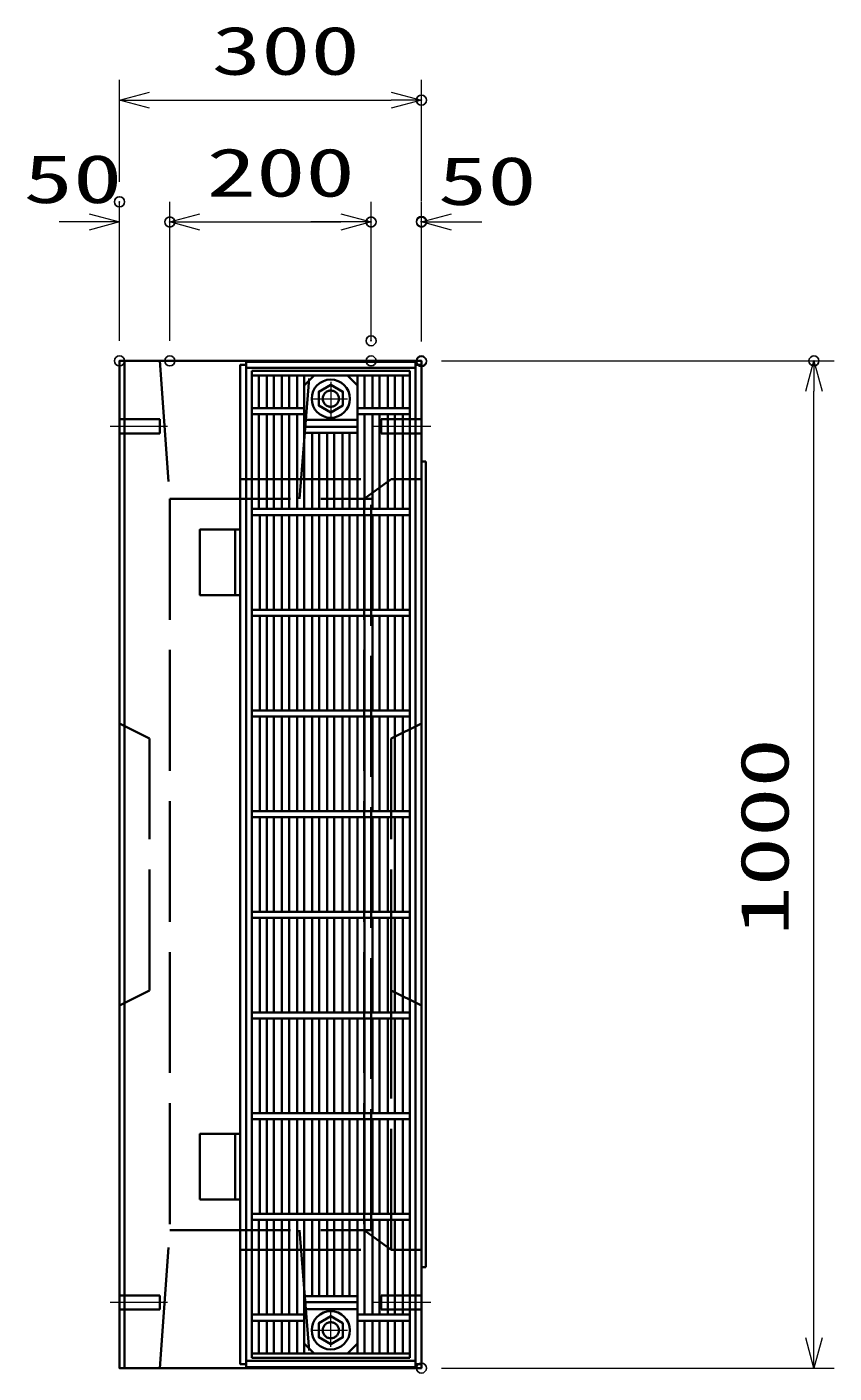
# Model space of a CAD drawing. Units: millimetres on the paper. Extents: x 0 to 841, y 0 to 594.
# Drawn here: x 447.7 to 487.8, y 316.7 to 383.5 of the extents above; entities that cross this region are included whole.
import ezdxf
from ezdxf.enums import TextEntityAlignment as Align

# ---------------------------------------------------------------- set-up
doc = ezdxf.new("R2010")
doc.units = ezdxf.units.MM
doc.header["$PDMODE"] = 32
doc.header["$PDSIZE"] = 0.5
doc.linetypes.add('DASHED', pattern=[7.5, 6, -1.5])
doc.linetypes.add('USER1', pattern=[50.8, 31.75, -6.35, 6.35, -6.35])
for name, color, linetype, lineweight in [('D-BMK（構造物基準線）', 2, 'USER1', 18), ('D-STR-DIM（寸法）', 7, 'Continuous', 13), ('D-STR（構造物）', 1, 'Continuous', 35)]:
    doc.layers.add(name, color=color, linetype=linetype, lineweight=lineweight)
doc.layers.add('Defpoints_8', color=151, linetype='Continuous')
doc.styles.add('ＭＳ ゴシック', font='')
doc.styles.get('ＭＳ ゴシック').set_extended_font_data('MS Gothic')

# ---------------------------------------------------------------- blocks, each defined once
blk = doc.blocks.new('_Open30')
at = {"color": 7, "linetype": 'Continuous', "lineweight": 13}
for p, q in [((-1, 0.2679), (0, 0)), ((0, 0), (-1, -0.2679)), ((0, 0), (-1, 0))]:
    blk.add_line(p, q, dxfattribs=at)

msp = doc.modelspace()

# ---------------------------------------------------------------- linework, layer by layer
at = {"layer": 'D-BMK（構造物基準線）'}
for p, q in [((462.806, 365.916), (462.806, 364.169)), ((461.857, 365.087), (463.631, 365.087)), ((454.693, 363.712), (451.844, 363.712)), ((467.768, 363.712), (464.918, 363.712)), ((454.693, 320.212), (451.844, 320.212)), ((467.768, 320.212), (464.918, 320.212)), ((462.806, 318.008), (462.806, 319.754)), ((461.857, 318.837), (463.631, 318.837))]:
    msp.add_line(p, q, dxfattribs=at)
at = {"layer": 'D-STR-DIM（寸法）'}
for p, q in [((452.306, 375.859), (452.306, 380.909)), ((467.306, 374.889), (467.306, 380.909)), ((453.806, 379.909), (465.806, 379.909)), ((452.306, 367.962), (452.306, 374.859)), ((454.806, 367.962), (454.806, 374.859)), ((454.806, 367.962), (454.806, 374.859)), ((464.806, 368.962), (464.806, 374.859)), ((464.806, 367.962), (464.806, 374.859)), ((467.306, 367.932), (467.306, 374.859)), ((450.806, 373.859), (449.306, 373.859)), ((456.306, 373.859), (457.806, 373.859)), ((456.306, 373.859), (463.306, 373.859)), ((463.306, 373.859), (461.806, 373.859)), ((468.806, 373.859), (470.306, 373.859)), ((468.306, 366.962), (487.81, 366.962)), ((486.81, 318.462), (486.81, 365.462)), ((468.306, 316.962), (487.81, 316.962))]:
    msp.add_line(p, q, dxfattribs=at)
at = {"layer": 'D-STR（構造物）'}
for p, q in [((452.556, 316.962), (452.556, 366.962)), ((458.606, 366.912), (458.606, 317.012)), ((467.006, 366.912), (458.606, 366.912)), ((467.006, 317.012), (467.006, 366.912)), ((458.606, 366.612), (467.006, 366.612)), ((458.881, 317.462), (458.881, 366.462)), ((458.881, 366.462), (466.731, 366.462)), ((458.881, 366.237), (466.731, 366.237)), ((459.231, 364.612), (459.231, 366.237)), ((459.631, 366.237), (459.631, 364.612)), ((459.981, 364.612), (459.981, 366.237)), ((460.381, 364.612), (460.381, 366.237)), ((460.731, 366.237), (460.731, 364.612)), ((461.131, 366.237), (461.131, 364.612)), ((461.981, 366.237), (461.481, 365.737)), ((461.481, 359.612), (461.481, 366.237)), ((464.131, 365.737), (463.631, 366.237)), ((464.131, 366.237), (464.131, 359.612)), ((464.481, 364.612), (464.481, 366.237)), ((464.881, 366.237), (464.881, 364.612)), ((465.231, 364.612), (465.231, 366.237)), ((465.631, 364.612), (465.631, 366.237)), ((465.981, 366.237), (465.981, 364.612)), ((466.381, 366.237), (466.381, 364.612)), ((466.731, 343.237), (466.731, 366.462)), ((467.306, 366.762), (467.006, 366.762)), ((458.881, 364.612), (461.481, 364.612)), ((461.481, 364.312), (458.881, 364.312)), ((459.231, 359.612), (459.231, 364.312)), ((459.631, 364.312), (459.631, 359.612)), ((459.981, 359.612), (459.981, 364.312)), ((460.381, 359.612), (460.381, 364.312)), ((460.731, 364.312), (460.731, 359.612)), ((461.131, 364.312), (461.131, 359.612)), ((466.731, 364.612), (464.131, 364.612)), ((464.131, 364.312), (466.731, 364.312)), ((464.481, 359.612), (464.481, 364.312)), ((464.881, 364.312), (464.881, 359.612)), ((465.231, 359.612), (465.231, 364.312)), ((465.631, 359.612), (465.631, 364.312)), ((465.981, 364.312), (465.981, 359.612)), ((466.381, 364.312), (466.381, 359.612)), ((461.481, 364.037), (464.131, 364.037)), ((464.131, 363.687), (461.481, 363.687)), ((461.481, 363.387), (464.131, 363.387)), ((461.881, 359.612), (461.881, 363.387)), ((462.231, 363.387), (462.231, 359.612)), ((462.631, 359.612), (462.631, 363.387)), ((462.981, 363.387), (462.981, 359.612)), ((463.381, 359.612), (463.381, 363.387)), ((463.731, 363.387), (463.731, 359.612)), ((467.306, 361.962), (467.531, 361.962)), ((467.306, 361.962), (467.531, 361.962)), ((467.531, 321.962), (467.531, 361.962)), ((466.731, 359.612), (458.881, 359.612)), ((458.881, 359.312), (466.731, 359.312)), ((459.281, 354.612), (459.281, 359.312)), ((459.631, 359.312), (459.631, 354.612)), ((459.981, 354.612), (459.981, 359.312)), ((460.381, 354.612), (460.381, 359.312)), ((460.731, 359.312), (460.731, 354.612)), ((461.131, 359.312), (461.131, 354.612)), ((461.481, 354.612), (461.481, 359.312)), ((461.881, 354.612), (461.881, 359.312)), ((462.231, 359.312), (462.231, 354.612)), ((462.631, 354.612), (462.631, 359.312)), ((462.981, 359.312), (462.981, 354.612)), ((463.381, 354.612), (463.381, 359.312)), ((463.731, 359.312), (463.731, 354.612)), ((464.131, 359.312), (464.131, 354.612)), ((464.481, 354.612), (464.481, 359.312)), ((464.881, 359.312), (464.881, 354.612)), ((465.231, 354.612), (465.231, 359.312)), ((465.631, 354.612), (465.631, 359.312)), ((465.981, 359.312), (465.981, 354.612)), ((466.381, 359.312), (466.381, 354.612)), ((456.306, 358.587), (458.306, 358.587)), ((458.056, 355.337), (458.056, 358.587)), ((458.056, 358.587), (458.056, 355.337)), ((466.731, 354.612), (458.881, 354.612)), ((458.881, 354.312), (466.731, 354.312)), ((459.281, 349.612), (459.281, 354.312)), ((459.631, 354.312), (459.631, 349.612)), ((459.981, 349.612), (459.981, 354.312)), ((460.381, 349.612), (460.381, 354.312)), ((460.731, 354.312), (460.731, 349.612)), ((461.131, 354.312), (461.131, 349.612)), ((461.481, 349.612), (461.481, 354.312)), ((461.881, 349.612), (461.881, 354.312)), ((462.231, 354.312), (462.231, 349.612)), ((462.631, 349.612), (462.631, 354.312)), ((462.981, 354.312), (462.981, 349.612)), ((463.381, 349.612), (463.381, 354.312)), ((463.731, 354.312), (463.731, 349.612)), ((464.131, 354.312), (464.131, 349.612)), ((464.481, 349.612), (464.481, 354.312)), ((464.881, 354.312), (464.881, 349.612)), ((465.231, 349.612), (465.231, 354.312)), ((465.631, 349.612), (465.631, 354.312)), ((465.981, 354.312), (465.981, 349.612)), ((466.381, 354.312), (466.381, 349.612)), ((458.881, 349.612), (466.731, 349.612)), ((466.731, 349.312), (458.881, 349.312)), ((459.281, 344.612), (459.281, 349.312)), ((459.631, 349.312), (459.631, 344.612)), ((459.981, 344.612), (459.981, 349.312)), ((460.381, 344.612), (460.381, 349.312)), ((460.731, 349.312), (460.731, 344.612)), ((461.131, 349.312), (461.131, 344.612)), ((461.481, 344.612), (461.481, 349.312)), ((461.881, 344.612), (461.881, 349.312)), ((462.231, 349.312), (462.231, 344.612)), ((462.631, 344.612), (462.631, 349.312)), ((462.981, 349.312), (462.981, 344.612)), ((463.381, 344.612), (463.381, 349.312)), ((463.731, 349.312), (463.731, 344.612)), ((464.131, 349.312), (464.131, 344.612)), ((464.481, 344.612), (464.481, 349.312)), ((464.881, 349.312), (464.881, 344.612)), ((465.231, 344.612), (465.231, 349.312)), ((465.631, 344.612), (465.631, 349.312)), ((465.981, 349.312), (465.981, 344.612)), ((466.381, 349.312), (466.381, 344.612)), ((458.881, 344.612), (466.731, 344.612)), ((466.731, 344.312), (458.881, 344.312)), ((459.281, 339.612), (459.281, 344.312)), ((459.631, 344.312), (459.631, 339.612)), ((459.981, 339.612), (459.981, 344.312)), ((460.381, 339.612), (460.381, 344.312)), ((460.731, 344.312), (460.731, 339.612)), ((461.131, 344.312), (461.131, 339.612)), ((461.481, 339.612), (461.481, 344.312)), ((461.881, 339.612), (461.881, 344.312)), ((462.231, 344.312), (462.231, 339.612)), ((462.631, 339.612), (462.631, 344.312)), ((462.981, 344.312), (462.981, 339.612)), ((463.381, 339.612), (463.381, 344.312)), ((463.731, 344.312), (463.731, 339.612)), ((464.131, 344.312), (464.131, 339.612)), ((464.481, 339.612), (464.481, 344.312)), ((464.881, 344.312), (464.881, 339.612)), ((465.231, 339.612), (465.231, 344.312)), ((465.631, 339.612), (465.631, 344.312)), ((465.981, 344.312), (465.981, 339.612)), ((466.381, 344.312), (466.381, 339.612)), ((466.731, 344.612), (466.731, 317.462)), ((466.731, 339.612), (458.881, 339.612)), ((458.881, 339.312), (466.731, 339.312)), ((459.281, 339.312), (459.281, 334.612)), ((459.631, 334.612), (459.631, 339.312)), ((459.981, 339.312), (459.981, 334.612)), ((460.381, 339.312), (460.381, 334.612)), ((460.731, 334.612), (460.731, 339.312)), ((461.131, 334.612), (461.131, 339.312)), ((461.481, 339.312), (461.481, 334.612)), ((461.881, 339.312), (461.881, 334.612)), ((462.231, 334.612), (462.231, 339.312)), ((462.631, 339.312), (462.631, 334.612)), ((462.981, 334.612), (462.981, 339.312)), ((463.381, 339.312), (463.381, 334.612)), ((463.731, 334.612), (463.731, 339.312)), ((464.131, 334.612), (464.131, 339.312)), ((464.481, 339.312), (464.481, 334.612)), ((464.881, 334.612), (464.881, 339.312)), ((465.231, 339.312), (465.231, 334.612)), ((465.631, 339.312), (465.631, 334.612)), ((465.981, 334.612), (465.981, 339.312)), ((466.381, 334.612), (466.381, 339.312)), ((466.731, 334.612), (458.881, 334.612)), ((458.881, 334.312), (466.731, 334.312)), ((459.281, 334.312), (459.281, 329.612)), ((459.631, 329.612), (459.631, 334.312)), ((459.981, 334.312), (459.981, 329.612)), ((460.381, 334.312), (460.381, 329.612)), ((460.731, 329.612), (460.731, 334.312)), ((461.131, 329.612), (461.131, 334.312)), ((461.481, 334.312), (461.481, 329.612)), ((461.881, 334.312), (461.881, 329.612)), ((462.231, 329.612), (462.231, 334.312)), ((462.631, 334.312), (462.631, 329.612)), ((462.981, 329.612), (462.981, 334.312)), ((463.381, 334.312), (463.381, 329.612)), ((463.731, 329.612), (463.731, 334.312)), ((464.131, 329.612), (464.131, 334.312)), ((464.481, 334.312), (464.481, 329.612)), ((464.881, 329.612), (464.881, 334.312)), ((465.231, 334.312), (465.231, 329.612)), ((465.631, 334.312), (465.631, 329.612)), ((465.981, 329.612), (465.981, 334.312)), ((466.381, 329.612), (466.381, 334.312)), ((458.881, 329.612), (466.731, 329.612)), ((466.731, 329.312), (458.881, 329.312)), ((459.281, 329.312), (459.281, 324.612)), ((459.631, 324.612), (459.631, 329.312)), ((459.981, 329.312), (459.981, 324.612)), ((460.381, 329.312), (460.381, 324.612)), ((460.731, 324.612), (460.731, 329.312)), ((461.131, 324.612), (461.131, 329.312)), ((461.481, 329.312), (461.481, 324.612)), ((461.881, 329.312), (461.881, 324.612)), ((462.231, 324.612), (462.231, 329.312)), ((462.631, 329.312), (462.631, 324.612)), ((462.981, 324.612), (462.981, 329.312)), ((463.381, 329.312), (463.381, 324.612)), ((463.731, 324.612), (463.731, 329.312)), ((464.131, 324.612), (464.131, 329.312)), ((464.481, 329.312), (464.481, 324.612)), ((464.881, 324.612), (464.881, 329.312)), ((465.231, 329.312), (465.231, 324.612)), ((465.631, 329.312), (465.631, 324.612)), ((465.981, 324.612), (465.981, 329.312)), ((466.381, 324.612), (466.381, 329.312)), ((458.056, 325.337), (458.056, 328.587)), ((456.306, 325.337), (458.306, 325.337)), ((458.881, 324.612), (466.731, 324.612)), ((466.731, 324.312), (458.881, 324.312)), ((459.231, 324.312), (459.231, 319.612)), ((459.631, 319.612), (459.631, 324.312)), ((459.981, 324.312), (459.981, 319.612)), ((460.381, 324.312), (460.381, 319.612)), ((460.731, 319.612), (460.731, 324.312)), ((461.131, 319.612), (461.131, 324.312)), ((461.481, 324.312), (461.481, 317.687)), ((461.881, 324.312), (461.881, 320.537)), ((462.231, 320.537), (462.231, 324.312)), ((462.631, 324.312), (462.631, 320.537)), ((462.981, 320.537), (462.981, 324.312)), ((463.381, 324.312), (463.381, 320.537)), ((463.731, 320.537), (463.731, 324.312)), ((464.131, 317.687), (464.131, 324.312)), ((464.481, 324.312), (464.481, 319.612)), ((464.881, 319.612), (464.881, 324.312)), ((465.231, 324.312), (465.231, 319.612)), ((465.631, 324.312), (465.631, 319.612)), ((465.981, 319.612), (465.981, 324.312)), ((466.381, 319.612), (466.381, 324.312)), ((467.306, 321.962), (467.531, 321.962)), ((461.481, 320.537), (464.131, 320.537)), ((464.131, 320.237), (461.481, 320.237)), ((461.481, 319.612), (458.881, 319.612)), ((461.481, 319.887), (464.131, 319.887)), ((464.131, 319.612), (466.731, 319.612)), ((458.881, 319.312), (461.481, 319.312)), ((459.231, 319.312), (459.231, 317.687)), ((459.631, 317.687), (459.631, 319.312)), ((459.981, 319.312), (459.981, 317.687)), ((460.381, 319.312), (460.381, 317.687)), ((460.731, 317.687), (460.731, 319.312)), ((461.131, 317.687), (461.131, 319.312)), ((466.731, 319.312), (464.131, 319.312)), ((464.481, 319.312), (464.481, 317.687)), ((464.881, 317.687), (464.881, 319.312)), ((465.231, 319.312), (465.231, 317.687)), ((465.631, 319.312), (465.631, 317.687)), ((465.981, 317.687), (465.981, 319.312)), ((466.381, 317.687), (466.381, 319.312)), ((461.981, 317.687), (461.481, 318.187)), ((464.131, 318.187), (463.631, 317.687)), ((458.881, 317.687), (466.731, 317.687)), ((466.731, 317.462), (458.881, 317.462)), ((458.606, 317.312), (467.006, 317.312)), ((467.006, 317.012), (458.606, 317.012)), ((467.306, 317.162), (467.006, 317.162))]:
    msp.add_line(p, q, dxfattribs=at)
at = {"layer": 'D-STR（構造物）', "linetype": 'DASHED'}
for p, q in [((454.306, 366.962), (454.806, 360.112)), ((461.244, 360.112), (461.806, 366.962)), ((458.306, 361.087), (467.306, 361.087)), ((464.456, 360.112), (465.806, 361.087)), ((454.806, 360.112), (454.806, 323.812)), ((454.806, 360.112), (464.806, 360.112)), ((464.456, 360.112), (464.456, 323.812)), ((464.806, 323.812), (464.806, 360.112)), ((453.806, 348.212), (452.306, 348.962)), ((452.306, 348.962), (453.806, 348.212)), ((465.806, 348.212), (467.306, 348.962)), ((465.806, 348.212), (467.306, 348.962)), ((453.806, 335.712), (453.806, 348.212)), ((465.806, 335.712), (465.806, 348.212)), ((465.806, 322.837), (465.806, 341.437)), ((452.306, 334.962), (453.806, 335.712)), ((465.806, 335.712), (467.306, 334.962)), ((454.306, 316.962), (454.806, 323.812)), ((454.806, 323.812), (464.806, 323.812)), ((461.244, 323.812), (461.806, 316.962)), ((464.456, 323.812), (465.806, 322.837)), ((458.306, 322.837), (467.306, 322.837))]:
    msp.add_line(p, q, dxfattribs=at)
at = {"layer": 'D-STR（構造物）'}
for points in [[(467.306, 316.962), (467.306, 366.962), (452.306, 366.962), (452.306, 316.962)], [(463.406, 364.74), (463.406, 365.433), (462.806, 365.779), (462.206, 365.433), (462.206, 364.74), (462.806, 364.394)], [(463.406, 319.183), (463.406, 318.49), (462.806, 318.144), (462.206, 318.49), (462.206, 319.183), (462.806, 319.53)]]:
    msp.add_lwpolyline(points, close=True, dxfattribs=at)
for points in [[(458.606, 317.162), (458.306, 317.162), (458.306, 366.762), (458.606, 366.762)], [(458.306, 358.587), (456.306, 358.587), (456.306, 355.337), (458.306, 355.337)], [(458.306, 355.337), (456.306, 355.337), (456.306, 358.587)], [(458.306, 328.587), (456.306, 328.587), (456.306, 325.337)]]:
    msp.add_lwpolyline(points, dxfattribs=at)
at = {"layer": 'D-STR（構造物）', "linetype": 'DASHED'}
for points in [[(452.306, 364.062), (454.306, 364.062), (454.306, 363.362), (452.306, 363.362)], [(467.306, 364.062), (465.306, 364.062), (465.306, 363.362), (467.306, 363.362)], [(452.306, 319.862), (454.306, 319.862), (454.306, 320.562), (452.306, 320.562)], [(467.306, 319.862), (465.306, 319.862), (465.306, 320.562), (467.306, 320.562)]]:
    msp.add_lwpolyline(points, dxfattribs=at)
at = {"layer": 'D-STR（構造物）'}
for centre in [(462.806, 365.087), (462.806, 318.837)]:
    msp.add_circle(centre, 0.95, dxfattribs=at)
at = {"layer": 'D-STR（構造物）', "linetype": 'DASHED'}
for centre in [(462.806, 365.087), (462.806, 318.837)]:
    msp.add_circle(centre, 0.4, dxfattribs=at)
at = {"layer": 'Defpoints_8'}
for p in [(467.306, 379.909), (452.306, 374.859), (454.806, 373.859), (464.806, 373.859), (467.306, 373.889), (467.306, 373.859), (464.806, 367.962), (452.306, 366.962), (454.806, 366.962), (454.806, 366.962), (464.806, 366.962), (467.306, 366.962), (467.306, 366.932), (486.81, 366.962), (467.306, 316.962)]:
    msp.add_point(p, dxfattribs=at)

# ---------------------------------------------------------------- block references
at = {"layer": 'D-STR-DIM（寸法）', "xscale": 1.5, "yscale": 1.5}
for p, rotation in [((452.306, 379.909), 180), ((454.806, 373.859), 180), ((454.806, 373.859), 180), ((467.306, 373.859), 180), ((486.81, 366.962), 90), ((486.81, 316.962), 270)]:
    msp.add_blockref('_Open30', p, dxfattribs=dict(at, rotation=rotation))
for p in [(467.306, 379.909), (452.306, 373.859), (464.806, 373.859), (464.806, 373.859)]:
    msp.add_blockref('_Open30', p, dxfattribs=at)

# ---------------------------------------------------------------- texts
at = {"layer": 'D-STR-DIM（寸法）', "style": 'ＭＳ ゴシック', "width": 1.5}
for s, p in [('300', (456.889, 380.446)), ('50', (447.541, 374.077)), ('200', (456.639, 374.396)), ('50', (468.125, 373.982))]:
    msp.add_text(s, height=2.405, dxfattribs=at).set_placement(p, align=Align.BOTTOM_LEFT)
msp.add_text('1000', height=2.405, rotation=90, dxfattribs=at).set_placement((486.272, 338.42), align=Align.BOTTOM_LEFT)

doc.saveas('drawing.dxf')
